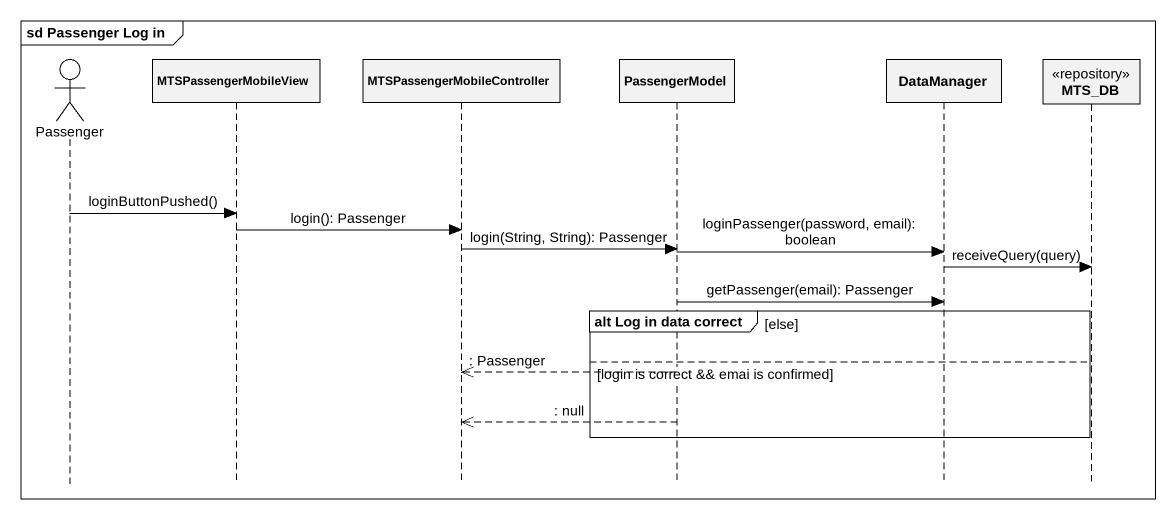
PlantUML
@startuml
mainframe sd Passenger Log in
hide footbox
actor Passenger
participant MTSPassengerMobileView
participant MTSPassengerMobileController
participant PassengerModel
participant DataManager
participant MTS_DB <<repository>>

Passenger -> MTSPassengerMobileView : loginButtonPushed()
MTSPassengerMobileView -> MTSPassengerMobileController : login(): Passenger
MTSPassengerMobileController -> PassengerModel : login(String, String): Passenger
PassengerModel -> DataManager : loginPassenger(password, email): boolean
DataManager -> MTS_DB : receiveQuery(query)
PassengerModel -> DataManager : getPassenger(email): Passenger
group alt Log in data correct [else]
else login is correct && emai is confirmed
  PassengerModel -->> MTSPassengerMobileController : : Passenger
  PassengerModel -->> MTSPassengerMobileController : : null
end
@enduml
